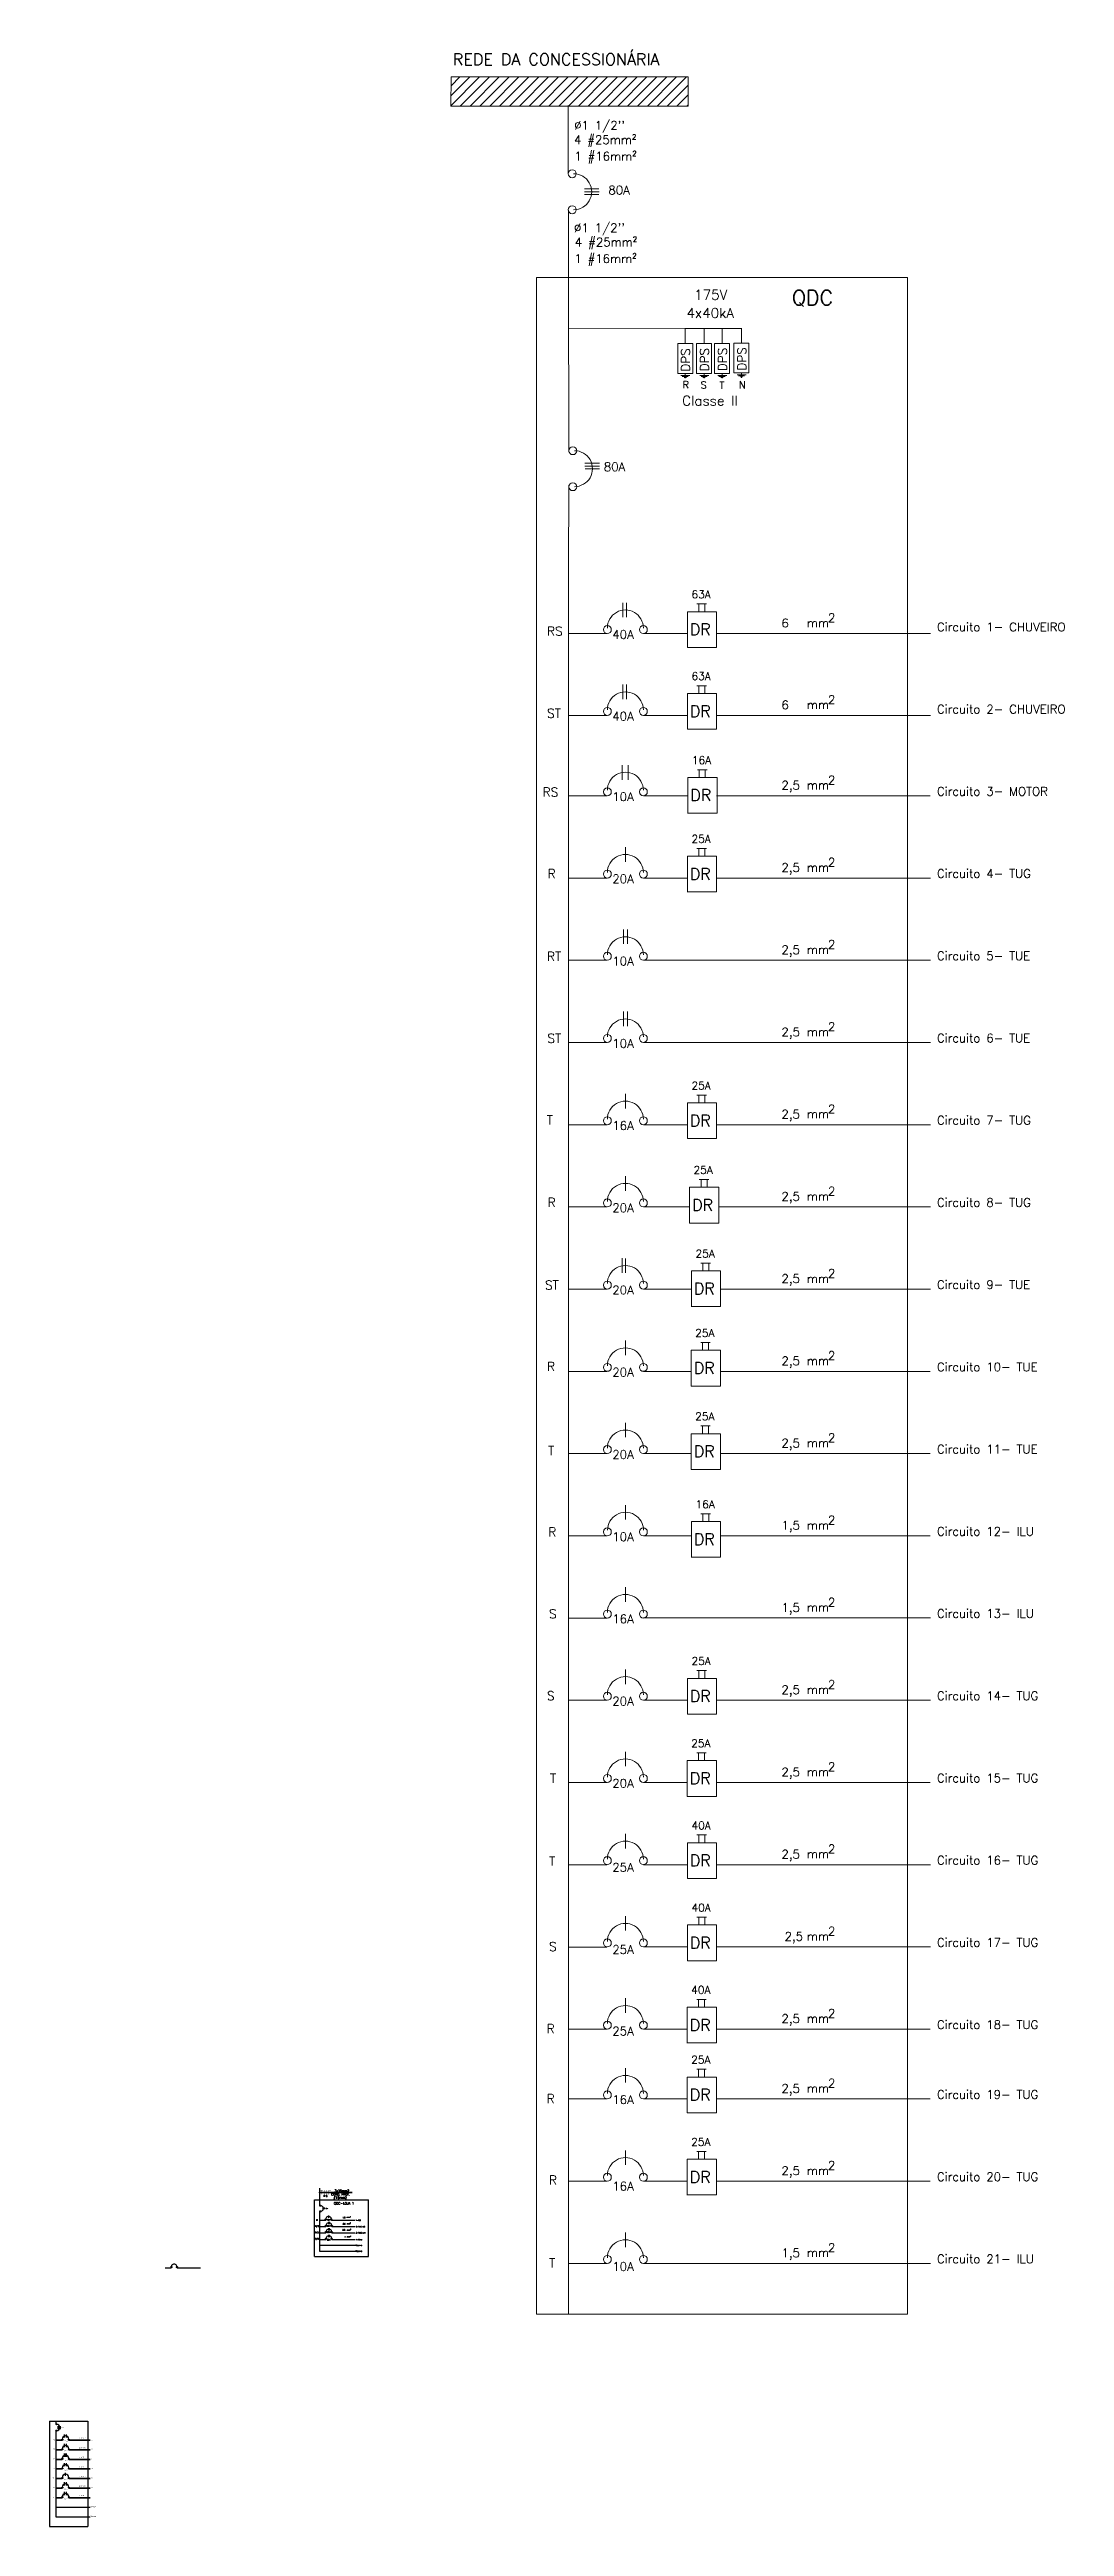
# Model space of a CAD drawing. Header units: millimetres. Extents: x 0 to 9530, y -990 to 22272.
import ezdxf

# ---------------------------------------------------------------- set-up
doc = ezdxf.new("R2010")
doc.units = ezdxf.units.MM
doc.layers.add('EJEL05130C', color=130, linetype='Continuous', lineweight=30)
doc.layers.add('EJEL0550C', color=50, linetype='Continuous', lineweight=35)
doc.styles.add('ROMANS', font='romans.shx')
doc.styles.get("Standard").update_dxf_attribs({"font": 'arial.ttf'})

# ---------------------------------------------------------------- blocks, each defined once
blk = doc.blocks.new('linha_diagrama')
at = {"layer": 'EJEL05130C'}
for p, q in [((1648, 2007), (1705, 2007)), ((1760, 2007), (1980, 2007))]:
    blk.add_line(p, q, dxfattribs=at)
for centre in [(1705, 2014), (1759, 2014)]:
    blk.add_circle(centre, 5.93, dxfattribs=at)
blk.add_arc((1732, 2016), 26.8, 359.8656, 180.134, dxfattribs=at)
blk = doc.blocks.new('TERRA')
at = {"const_width": 0.015}
for points in [[(0, 0.1), (0.15, 0.1)], [(0.07, 0.1), (0.07, -0.1)]]:
    blk.add_lwpolyline(points, dxfattribs=at)
at = {"style": 'ROMANS', "flags": 1}
blk.add_attdef('C', (0.03, 0.12), '', height=0.1, dxfattribs=at)
at = {"style": 'ROMANS'}
blk.add_attdef('B', (0.03, -0.25), '', height=0.1, dxfattribs=at)
blk = doc.blocks.new('1')
at = {"const_width": 2.4}
for points in [[(7512, 27683), (7512, 27650)], [(7527, 27683), (7527, 27650)], [(7543, 27683), (7543, 27650)], [(7544, 27682), (7559, 27682)]]:
    blk.add_lwpolyline(points, dxfattribs=at)
at = {"layer": 'EJEL0550C', "style": 'ROMANS'}
for s, p in [('R', (7505, 27633)), ('S', (7522, 27634))]:
    blk.add_text(s, height=12.8, dxfattribs=at).set_placement(p)

msp = doc.modelspace()

# ---------------------------------------------------------------- hatches: boundary and pattern name
at = {"layer": 'EJEL05130C', "lineweight": 5}
h = msp.add_hatch(dxfattribs=at)
h.set_pattern_fill('ANSI31', color=256, scale=20.592)
h.set_pattern_definition([(45, (-59900.67, -12891.425), (-46.23036, 46.23036), [])])
h.paths.add_polyline_path([(5996, 22015), (3772, 22015), (3768, 21741), (5996, 21741)])

# ---------------------------------------------------------------- linework, layer by layer
for p, q in [((0, 0), (360, 0)), ((0, 0), (0, -990)), ((60, 0), (60, -30)), ((360, 0), (360, -990)), ((60, -90), (60, -900)), ((75, -50), (105, -50)), ((75, -60), (105, -60)), ((75, -70), (105, -70)), ((140, -155), (140, -125)), ((140, -245), (140, -215)), ((160, -155), (160, -125)), ((160, -245), (160, -215)), ((140, -335), (140, -305)), ((140, -425), (140, -395)), ((150, -335), (150, -305)), ((160, -335), (160, -305)), ((160, -425), (160, -395)), ((140, -605), (140, -575)), ((140, -695), (140, -665)), ((150, -515), (150, -485)), ((160, -605), (160, -575)), ((160, -695), (160, -665)), ((60, -810), (380, -810)), ((60, -900), (380, -900)), ((0, -990), (360, -990))]:
    msp.add_line(p, q)
for centre in [(65, -30), (65, -90), (120, -175), (180, -175), (120, -265), (120, -355), (120, -445), (180, -265), (180, -355), (180, -445), (120, -535), (120, -625), (180, -535), (180, -625), (120, -715), (180, -715)]:
    msp.add_circle(centre, 5)
for centre, start, end in [((65, -60), 270, 90), ((150, -170), 0, 180), ((150, -260), 0, 180), ((150, -350), 0, 180), ((150, -440), 0, 180), ((150, -530), 0, 180), ((150, -620), 0, 180), ((150, -710), 0, 180)]:
    msp.add_arc(centre, 30, start, end)
for p, q in [((4871, 21106), (4871, 21746)), ((5158, 20963), (5022, 20963)), ((5160, 20937), (5023, 20937)), ((4873, 20763), (4873, 20131)), ((5158, 20912), (5022, 20912)), ((4572, 20131), (4572, 1005)), ((8057, 20131), (8057, 1005)), ((5970, 19651), (4874, 19649)), ((5966, 19651), (6495, 19651)), ((5970, 19520), (5970, 19651)), ((6147, 19523), (6147, 19651)), ((6315, 19525), (6315, 19651)), ((6497, 19530), (6497, 19656)), ((5899, 19230), (5899, 19511)), ((5899, 19511), (6040, 19511)), ((5970, 19520), (5970, 19511)), ((6040, 19511), (6040, 19230)), ((6076, 19230), (6076, 19511)), ((6076, 19511), (6217, 19511)), ((6147, 19523), (6147, 19511)), ((6217, 19511), (6217, 19230)), ((6245, 19230), (6245, 19511)), ((6245, 19511), (6386, 19511)), ((6315, 19525), (6315, 19511)), ((6386, 19511), (6386, 19230)), ((6427, 19235), (6427, 19516)), ((6427, 19516), (6568, 19516)), ((6497, 19530), (6497, 19516)), ((6568, 19516), (6568, 19235)), ((5899, 19230), (6040, 19230)), ((5929, 19212), (6013, 19212)), ((5941, 19202), (5997, 19202)), ((5959, 19193), (5981, 19193)), ((5970, 19230), (5970, 19185)), ((6076, 19230), (6217, 19230)), ((6106, 19212), (6190, 19212)), ((6118, 19202), (6174, 19202)), ((6136, 19193), (6158, 19193)), ((6147, 19230), (6147, 19185)), ((6245, 19230), (6386, 19230)), ((6274, 19212), (6359, 19212)), ((6286, 19202), (6343, 19202)), ((6304, 19193), (6326, 19193)), ((6315, 19230), (6315, 19185)), ((6427, 19235), (6568, 19235)), ((6457, 19217), (6541, 19217)), ((6469, 19207), (6525, 19207)), ((6487, 19198), (6508, 19198)), ((6497, 19235), (6497, 19190)), ((5164, 18387), (5028, 18387)), ((4877, 18180), (4873, 17394)), ((5164, 18361), (5028, 18361)), ((5165, 18336), (5029, 18336)), ((4873, 17394), (4873, 16631)), ((5382, 17077), (5382, 16940)), ((5419, 17077), (5419, 16940)), ((5990, 16993), (6264, 16993)), ((5990, 16656), (5990, 16993)), ((6169, 17066), (6079, 17066)), ((6096, 16993), (6096, 17066)), ((6152, 16993), (6152, 17066)), ((6264, 16993), (6264, 16657)), ((4873, 16787), (5234, 16787)), ((5578, 16787), (5990, 16787)), ((6264, 16787), (8272, 16787)), ((6264, 16657), (5990, 16657)), ((5382, 16308), (5382, 16172)), ((5419, 16308), (5419, 16172)), ((6169, 16297), (6079, 16297)), ((6096, 16224), (6096, 16297)), ((6152, 16224), (6152, 16297)), ((5990, 16224), (6264, 16224)), ((5990, 15888), (5990, 16224)), ((6264, 16224), (6264, 15888)), ((4873, 16018), (5234, 16018)), ((5578, 16018), (5990, 16018)), ((6264, 15888), (5990, 15888)), ((6264, 16018), (8272, 16018)), ((5378, 15551), (5378, 15415)), ((5433, 15551), (5433, 15415)), ((5995, 15436), (6269, 15436)), ((5995, 15099), (5995, 15436)), ((6174, 15509), (6084, 15509)), ((6101, 15436), (6101, 15509)), ((6157, 15436), (6157, 15509)), ((6269, 15436), (6269, 15100)), ((4873, 15263), (5234, 15263)), ((5576, 15264), (5995, 15264)), ((6263, 15264), (8270, 15264)), ((6269, 15100), (5995, 15100)), ((4873, 14888), (4873, 1005)), ((5407, 14780), (5407, 14644)), ((5990, 14697), (6264, 14697)), ((5990, 14360), (5990, 14697)), ((6169, 14769), (6079, 14769)), ((6096, 14697), (6096, 14769)), ((6152, 14697), (6152, 14769)), ((6264, 14697), (6264, 14361)), ((4873, 14491), (5234, 14491)), ((5578, 14491), (5990, 14491)), ((6264, 14491), (8272, 14491)), ((6264, 14361), (5990, 14361)), ((5389, 14009), (5389, 13873)), ((5426, 14009), (5426, 13873)), ((4873, 13719), (5234, 13719)), ((5578, 13719), (5990, 13719)), ((5990, 13719), (8272, 13719)), ((5389, 13237), (5389, 13101)), ((5426, 13237), (5426, 13101)), ((4873, 12947), (5234, 12947)), ((5578, 12947), (5990, 12946)), ((5990, 12946), (8272, 12947)), ((5407, 12464), (5407, 12327)), ((5990, 12380), (6264, 12380)), ((5990, 12044), (5990, 12380)), ((6169, 12453), (6079, 12453)), ((6096, 12380), (6096, 12453)), ((6152, 12380), (6152, 12453)), ((6264, 12380), (6264, 12044)), ((4873, 12174), (5234, 12174)), ((5578, 12174), (5990, 12174)), ((6264, 12174), (8272, 12174)), ((6264, 12044), (5990, 12044)), ((5407, 11691), (5407, 11555)), ((6190, 11660), (6101, 11660)), ((6118, 11587), (6118, 11660)), ((6174, 11587), (6174, 11660)), ((4873, 11402), (5234, 11402)), ((5578, 11402), (5990, 11402)), ((5990, 11402), (6011, 11402)), ((6011, 11587), (6285, 11587)), ((6011, 11251), (6011, 11587)), ((6285, 11587), (6285, 11251)), ((6285, 11402), (8272, 11402)), ((6285, 11251), (6011, 11251)), ((5378, 10920), (5378, 10784)), ((5407, 10919), (5407, 10783)), ((6027, 10465), (6028, 10802)), ((6028, 10802), (6302, 10802)), ((6206, 10875), (6117, 10875)), ((6134, 10802), (6134, 10875)), ((6190, 10802), (6190, 10875)), ((6302, 10802), (6302, 10466)), ((4873, 10630), (5234, 10630)), ((5578, 10630), (6027, 10630)), ((5990, 10630), (6011, 10630)), ((6302, 10630), (8272, 10630)), ((6302, 10466), (6028, 10466)), ((5407, 10147), (5407, 10011)), ((6026, 10056), (6300, 10056)), ((6026, 9719), (6026, 10056)), ((6205, 10129), (6116, 10129)), ((6133, 10056), (6133, 10129)), ((6189, 10056), (6189, 10129)), ((6300, 10056), (6300, 9720)), ((4873, 9858), (5234, 9858)), ((5576, 9858), (5988, 9858)), ((5988, 9858), (6026, 9858)), ((6300, 9858), (8270, 9858)), ((6300, 9720), (6026, 9720)), ((5407, 9375), (5407, 9239)), ((6205, 9346), (6116, 9346)), ((6133, 9273), (6133, 9346)), ((6189, 9273), (6189, 9346)), ((4873, 9086), (5234, 9086)), ((5576, 9086), (5988, 9086)), ((5988, 9086), (6026, 9086)), ((6026, 9273), (6300, 9273)), ((6026, 8936), (6026, 9273)), ((6300, 9273), (6300, 8937)), ((6300, 9086), (8270, 9086)), ((6300, 8937), (6026, 8937)), ((5409, 8603), (5409, 8466)), ((6027, 8111), (6028, 8448)), ((6028, 8448), (6302, 8448)), ((6206, 8521), (6117, 8521)), ((6134, 8448), (6134, 8521)), ((6190, 8448), (6190, 8521)), ((6302, 8448), (6302, 8112)), ((4873, 8313), (5234, 8313)), ((5576, 8314), (5988, 8314)), ((5988, 8314), (6027, 8314)), ((6302, 8314), (8270, 8314)), ((6302, 8112), (6028, 8112)), ((5407, 7830), (5407, 7694)), ((4873, 7541), (5234, 7541)), ((5578, 7542), (5990, 7542)), ((5990, 7542), (8272, 7542)), ((5407, 7058), (5407, 6922)), ((6169, 7048), (6079, 7048)), ((6096, 6975), (6096, 7048)), ((6152, 6975), (6152, 7048)), ((4873, 6769), (5234, 6769)), ((5578, 6770), (5990, 6769)), ((5990, 6975), (6264, 6975)), ((5990, 6639), (5990, 6975)), ((6264, 6975), (6264, 6640)), ((6264, 6770), (8272, 6770)), ((6264, 6639), (5990, 6639)), ((5407, 6286), (5407, 6150)), ((5988, 6203), (6263, 6203)), ((5988, 5867), (5988, 6203)), ((6167, 6276), (6078, 6276)), ((6095, 6203), (6095, 6276)), ((6151, 6203), (6151, 6276)), ((6263, 6203), (6263, 5867)), ((4873, 5997), (5234, 5997)), ((5576, 5997), (5988, 5997)), ((6263, 5867), (5988, 5867)), ((6263, 5997), (8270, 5997)), ((5407, 5514), (5407, 5378)), ((5990, 5431), (6264, 5431)), ((5990, 5094), (5990, 5431)), ((6169, 5504), (6079, 5504)), ((6096, 5431), (6096, 5504)), ((6152, 5431), (6152, 5504)), ((6264, 5431), (6264, 5095)), ((4873, 5225), (5234, 5225)), ((5578, 5225), (5990, 5225)), ((6264, 5225), (8272, 5225)), ((6264, 5095), (5990, 5095)), ((5407, 4742), (5407, 4606)), ((5990, 4659), (6264, 4659)), ((5990, 4322), (5990, 4659)), ((6169, 4731), (6079, 4731)), ((6096, 4659), (6096, 4731)), ((6152, 4659), (6152, 4731)), ((6264, 4659), (6264, 4323)), ((4873, 4452), (5234, 4452)), ((5578, 4453), (5990, 4453)), ((6264, 4453), (8272, 4453)), ((6264, 4323), (5990, 4323)), ((5407, 3970), (5407, 3834)), ((6167, 3959), (6078, 3959)), ((6095, 3887), (6095, 3959)), ((6151, 3887), (6151, 3959)), ((5988, 3887), (6263, 3887)), ((5988, 3550), (5988, 3887)), ((6263, 3887), (6263, 3551)), ((4873, 3680), (5234, 3680)), ((5576, 3681), (5988, 3681)), ((6263, 3551), (5988, 3551)), ((6263, 3681), (8270, 3681)), ((5407, 3314), (5407, 3178)), ((6167, 3304), (6078, 3304)), ((6095, 3231), (6095, 3304)), ((6151, 3231), (6151, 3304)), ((4873, 3025), (5234, 3025)), ((5576, 3025), (5988, 3025)), ((5988, 3231), (6263, 3231)), ((5988, 2894), (5988, 3231)), ((6263, 3231), (6263, 2895)), ((6263, 3025), (8270, 3025)), ((6263, 2895), (5988, 2895)), ((5407, 2542), (5407, 2406)), ((5988, 2459), (6263, 2459)), ((5988, 2122), (5988, 2459)), ((6167, 2531), (6078, 2531)), ((6095, 2459), (6095, 2531)), ((6151, 2459), (6151, 2531)), ((6263, 2459), (6263, 2123)), ((4873, 2252), (5234, 2252)), ((5576, 2253), (5988, 2253)), ((6263, 2123), (5988, 2123)), ((6263, 2253), (8270, 2253)), ((5407, 1770), (5407, 1634)), ((4873, 1480), (5234, 1480)), ((5578, 1481), (5990, 1481)), ((5990, 1481), (8272, 1481)), ((4572, 1005), (8057, 1005))]:
    msp.add_line(p, q, dxfattribs=at)
at = {"layer": 'EJEL05130C', "lineweight": 5, "ltscale": 0.35}
for p, q in [((4572, 20131), (8057, 20131)), ((4877, 18495), (4873, 20131)), ((4873, 16631), (4873, 14888))]:
    msp.add_line(p, q, dxfattribs=at)
at = {"layer": 'EJEL05130C'}
for p, q in [((2536, 2186), (2536, 2023)), ((2488, 2077), (2995, 2077)), ((2536, 1969), (2536, 1858)), ((2536, 1887), (2593, 1887)), ((2585, 2000), (2563, 2000)), ((2585, 1992), (2563, 1992)), ((2619, 1872), (2619, 1850)), ((2620, 1930), (2620, 1908)), ((2626, 1872), (2626, 1850)), ((2648, 1887), (2868, 1887)), ((2995, 1544), (2994, 2077)), ((2536, 1827), (2596, 1827)), ((2536, 1768), (2596, 1768)), ((2536, 1705), (2596, 1705)), ((2536, 1651), (2871, 1651)), ((2619, 1748), (2619, 1727)), ((2620, 1813), (2620, 1791)), ((2626, 1748), (2626, 1727)), ((2627, 1813), (2627, 1791)), ((2650, 1827), (2871, 1827)), ((2650, 1768), (2871, 1768)), ((2650, 1705), (2871, 1705)), ((2488, 1544), (2995, 1544)), ((2536, 1594), (2871, 1594))]:
    msp.add_line(p, q, dxfattribs=at)
at = {"layer": 'EJEL05130C', "ltscale": 0.35}
for p, q in [((2488, 1949), (2488, 2077)), ((2488, 1544), (2488, 1949)), ((2536, 1858), (2536, 1594))]:
    msp.add_line(p, q, dxfattribs=at)
at = {"layer": 'EJEL05130C', "lineweight": 5}
msp.add_lwpolyline([(3772, 22015), (5996, 22015), (5996, 21741), (3768, 21741)], close=True, dxfattribs=at)
for centre in [(4908, 21106), (4908, 20768), (4914, 18505), (4914, 18167), (5238, 16825), (5576, 16825), (5238, 16056), (5576, 16056), (5238, 15301), (5576, 15301), (5238, 14529), (5576, 14529), (5238, 13757), (5576, 13757), (5238, 12985), (5576, 12985), (5238, 12212), (5576, 12212), (5238, 11440), (5576, 11440), (5238, 10668), (5576, 10668), (5238, 9896), (5576, 9896), (5238, 9124), (5576, 9124), (5238, 8351), (5576, 8351), (5238, 7579), (5576, 7579), (5238, 6807), (5576, 6807), (5238, 6035), (5576, 6035), (5238, 5263), (5576, 5263), (5238, 4490), (5576, 4490), (5238, 3718), (5576, 3718), (5238, 3063), (5576, 3063), (5238, 2290), (5576, 2290), (5238, 1518), (5576, 1518)]:
    msp.add_circle(centre, 37.4, dxfattribs=at)
at = {"layer": 'EJEL05130C'}
for centre in [(2543, 2023), (2543, 1969), (2593, 1893), (2647, 1893), (2596, 1834), (2596, 1775), (2596, 1711), (2650, 1834), (2650, 1775), (2650, 1711)]:
    msp.add_circle(centre, 5.93, dxfattribs=at)
at = {"layer": 'EJEL05130C', "lineweight": 5}
for centre, start, end in [((4922, 20937), 269.8656, 90.134), ((4929, 18336), 269.8656, 90.134), ((5407, 16840), 359.8656, 180.134), ((5407, 16071), 359.8656, 180.134), ((5407, 15316), 359.8656, 180.134), ((5407, 14544), 359.8656, 180.134), ((5407, 13771), 359.8656, 180.134), ((5407, 12999), 359.8656, 180.134), ((5407, 12227), 359.8656, 180.134), ((5407, 11455), 359.8656, 180.134), ((5407, 10683), 359.8656, 180.134), ((5407, 9910), 359.8656, 180.134), ((5407, 9138), 359.8656, 180.134), ((5409, 8366), 359.8656, 180.134), ((5407, 7594), 359.8656, 180.134), ((5407, 6822), 359.8656, 180.134), ((5407, 6049), 359.8656, 180.134), ((5407, 5277), 359.8656, 180.134), ((5407, 4505), 359.8656, 180.134), ((5407, 3733), 359.8656, 180.134), ((5407, 3077), 359.8656, 180.134), ((5407, 2305), 359.8656, 180.134), ((5407, 1533), 359.8656, 180.134)]:
    msp.add_arc(centre, 169, start, end, dxfattribs=at)
at = {"layer": 'EJEL05130C'}
for centre, start, end in [((2545, 1996), 269.8656, 90.134), ((2620, 1895), 359.8656, 180.134), ((2623, 1836), 359.8656, 180.134), ((2623, 1777), 359.8656, 180.134), ((2623, 1714), 359.8656, 180.134)]:
    msp.add_arc(centre, 26.8, start, end, dxfattribs=at)
at = {"layer": 'EJEL0550C'}
for p, q in [((2843, 2147), (2536, 2147)), ((60, -180), (120, -180)), ((180, -180), (380, -180)), ((60, -270), (120, -270)), ((60, -360), (120, -360)), ((60, -450), (120, -450)), ((180, -270), (380, -270)), ((180, -360), (380, -360)), ((180, -450), (380, -450)), ((60, -540), (120, -540)), ((60, -630), (120, -630)), ((180, -540), (380, -540)), ((180, -630), (380, -630)), ((60, -720), (120, -720)), ((180, -720), (380, -720))]:
    msp.add_line(p, q, dxfattribs=at)
msp.add_circle((2536, 2147), 2.88, dxfattribs=at)

# ---------------------------------------------------------------- block references
msp.add_blockref('linha_diagrama', (-562, -569))
for name, p, xscale, yscale, zscale in [('TERRA', (2538, 2149), 204.8695182506613, 204.8695182506613, 204.8695182506613), ('1', (-7036, -33277), 1.280434489066634, 1.280434489066634, 1.280434489066634)]:
    msp.add_blockref(name, p, dxfattribs=dict(at, xscale=xscale, yscale=yscale, zscale=zscale))

# ---------------------------------------------------------------- texts
for s, p in [('RS', (30, -180)), ('70 A', (105, -65)), ('20 A', (140, -195)), ('2,5 mm^ 2', (275, -165)), ('1', (395, -180)), ('ST', (30, -270)), ('RST', (30, -360)), ('RS', (30, -450)), ('15 A', (140, -285)), ('25 A', (140, -375)), ('50 A', (140, -465)), ('4 mm^ 2', (275, -345)), ('2,5 mm^ 2', (275, -255)), ('6 mm^ 2', (275, -435)), ('4', (395, -450)), ('2', (395, -270)), ('3', (395, -360)), ('T', (30, -540)), ('RT', (30, -630)), ('10 A', (140, -555)), ('15 A', (140, -645)), ('4 mm^ 2', (275, -705)), ('1,5 mm^ 2', (275, -525)), ('2,5 mm^ 2', (275, -615)), ('5', (395, -540)), ('6', (395, -630)), ('RT', (30, -720)), ('15 A', (140, -735)), ('Reserva', (385, -810)), ('Reserva', (385, -900)), ('7', (395, -720))]:
    msp.add_text(s, height=10).set_placement(p)
at = {"layer": 'EJEL05130C', "lineweight": 5, "style": 'ROMANS'}
for s, height, p in [('REDE DA CONCESSIONÁRIA', 109.62, (3787, 22126)), ('4 #25mm² ', 80.8, (4925, 21385)), ("Ø1 1/2''", 80.8, (4927, 21520)), ('1 #16mm² ', 80.8, (4928, 21230)), ('80A', 80.8, (5248, 20912)), ("Ø1 1/2''", 80.8, (4925, 20557)), ('4 #25mm² ', 80.8, (4933, 20424)), ('1 #16mm² ', 80.8, (4928, 20268)), ('175V', 92.7, (6054, 19923)), ('QDC', 140.7, (6971, 19871)), ('4x40kA', 92.7, (5982, 19752)), ('R', 66.6, (5944, 19091)), ('S', 66.6, (6114, 19088)), ('T', 66.6, (6291, 19085)), ('N', 66.6, (6473, 19090)), ('Classe II', 92.7, (5940, 18928)), ('80A', 80.8, (5205, 18313)), ('63A', 72.9, (6027, 17119)), ('RS', 83.9, (4672, 16768)), ('40A', 80.8, (5285, 16739)), ('DR', 109.6, (6012, 16772)), ('6', 80.8, (6873, 16846)), ('mm', 80.8, (7111, 16848)), ('2', 80.8, (7309, 16895)), ('Circuito 1- CHUVEIRO', 80.75, (8333, 16809)), ('63A', 72.9, (6027, 16351)), ('ST', 83.9, (4672, 15996)), ('DR', 109.6, (6012, 16003)), ('6', 80.8, (6873, 16077)), ('mm', 80.8, (7111, 16079)), ('2', 80.8, (7309, 16126)), ('Circuito 2- CHUVEIRO', 80.75, (8333, 16037)), ('40A', 80.8, (5285, 15970)), ('16A', 72.9, (6032, 15562)), ('2,5', 80.8, (6873, 15322)), ('mm', 80.8, (7111, 15324)), ('2', 80.8, (7309, 15371)), ('RS', 83.9, (4630, 15257)), ('10A', 80.8, (5285, 15215)), ('DR', 109.6, (6017, 15215)), ('Circuito 3- MOTOR', 80.75, (8333, 15265)), ('25A', 72.9, (6027, 14823)), ('2', 80.8, (7309, 14599)), ('R', 83.9, (4678, 14490)), ('20A', 80.8, (5285, 14443)), ('DR', 109.6, (6012, 14475)), ('2,5', 80.8, (6873, 14550)), ('mm', 80.8, (7111, 14551)), ('Circuito 4- TUG', 80.75, (8333, 14493)), ('RT', 83.9, (4671, 13713)), ('10A', 80.8, (5285, 13671)), ('2,5', 80.8, (6873, 13777)), ('mm', 80.8, (7111, 13779)), ('2', 80.8, (7309, 13827)), ('Circuito 5- TUE', 80.75, (8333, 13720)), ('ST', 83.9, (4675, 12944)), ('2,5', 80.8, (6873, 13005)), ('mm', 80.8, (7111, 13007)), ('2', 80.8, (7309, 13055)), ('Circuito 6- TUE', 80.75, (8333, 12948)), ('10A', 80.8, (5285, 12898)), ('25A', 72.9, (6027, 12506)), ('2', 80.8, (7309, 12282)), ('T', 83.9, (4669, 12176)), ('16A', 80.8, (5285, 12126)), ('DR', 109.6, (6012, 12159)), ('2,5', 80.8, (6873, 12233)), ('mm', 80.8, (7111, 12235)), ('Circuito 7- TUG', 80.75, (8333, 12176)), ('25A', 72.9, (6048, 11714)), ('R', 83.9, (4677, 11403)), ('20A', 80.8, (5285, 11354)), ('DR', 109.6, (6034, 11366)), ('2,5', 80.8, (6873, 11461)), ('mm', 80.8, (7111, 11463)), ('2', 80.8, (7309, 11510)), ('Circuito 8- TUG', 80.75, (8333, 11404)), ('25A', 72.9, (6065, 10928)), ('ST', 83.9, (4652, 10627)), ('2,5', 80.8, (6873, 10689)), ('mm', 80.8, (7111, 10690)), ('2', 80.8, (7309, 10738)), ('Circuito 9- TUE', 80.75, (8333, 10632)), ('20A', 80.8, (5285, 10582)), ('DR', 109.6, (6050, 10581)), ('25A', 72.9, (6063, 10182)), ('2', 80.8, (7309, 9966)), ('R', 83.9, (4672, 9862)), ('20A', 80.8, (5285, 9810)), ('DR', 109.6, (6049, 9835)), ('2,5', 80.8, (6873, 9916)), ('mm', 80.8, (7111, 9918)), ('Circuito 10- TUE', 80.75, (8333, 9859)), ('25A', 72.9, (6063, 9399)), ('T', 83.9, (4682, 9072)), ('20A', 80.8, (5285, 9037)), ('DR', 109.6, (6049, 9052)), ('2,5', 80.8, (6873, 9144)), ('mm', 80.8, (7111, 9146)), ('2', 80.8, (7309, 9194)), ('Circuito 11- TUE', 80.75, (8333, 9087)), ('16A', 72.9, (6065, 8574)), ('R', 83.9, (4684, 8308)), ('1,5', 80.8, (6873, 8372)), ('mm', 80.8, (7111, 8374)), ('2', 80.8, (7309, 8421)), ('Circuito 12- ILU', 80.75, (8333, 8315)), ('10A', 80.8, (5285, 8265)), ('DR', 109.6, (6050, 8227)), ('1,5', 80.8, (6873, 7600)), ('2', 80.8, (7309, 7649)), ('S', 83.9, (4690, 7539)), ('16A', 80.8, (5285, 7493)), ('mm', 80.8, (7111, 7602)), ('Circuito 13- ILU', 80.75, (8333, 7543)), ('25A', 72.9, (6027, 7102)), ('S', 83.9, (4670, 6770)), ('20A', 80.8, (5285, 6721)), ('DR', 109.6, (6012, 6754)), ('2,5', 80.8, (6873, 6828)), ('mm', 80.8, (7111, 6829)), ('2', 80.8, (7309, 6877)), ('Circuito 14- TUG', 80.75, (8333, 6771)), ('25A', 72.9, (6025, 6329)), ('T', 83.9, (4699, 5994)), ('DR', 109.6, (6011, 5982)), ('2,5', 80.8, (6873, 6055)), ('mm', 80.8, (7111, 6057)), ('2', 80.8, (7309, 6105)), ('Circuito 15- TUG', 80.75, (8333, 5998)), ('20A', 80.8, (5285, 5949)), ('40A', 72.9, (6027, 5557)), ('2,5', 80.8, (6873, 5283)), ('2', 80.8, (7309, 5333)), ('T', 83.9, (4690, 5216)), ('25A', 80.8, (5285, 5160)), ('DR', 109.6, (6012, 5210)), ('mm', 80.8, (7111, 5285)), ('Circuito 16- TUG', 80.75, (8333, 5226)), ('40A', 72.9, (6027, 4785)), ('S', 83.9, (4690, 4414)), ('25A', 80.8, (5285, 4388)), ('DR', 109.6, (6012, 4437)), ('2,5', 80.8, (6902, 4511)), ('mm', 80.8, (7111, 4513)), ('2', 80.8, (7309, 4560)), ('Circuito 17- TUG', 80.75, (8333, 4454)), ('40A', 72.9, (6025, 4013)), ('R', 83.9, (4669, 3643)), ('DR', 109.6, (6011, 3665)), ('2,5', 80.8, (6873, 3739)), ('mm', 80.8, (7111, 3741)), ('2', 80.8, (7309, 3788)), ('Circuito 18- TUG', 80.75, (8333, 3682)), ('25A', 80.8, (5285, 3622)), ('25A', 72.9, (6025, 3357)), ('R', 83.9, (4669, 2986)), ('16A', 80.8, (5285, 2978)), ('DR', 109.6, (6011, 3010)), ('2,5', 80.8, (6873, 3083)), ('mm', 80.8, (7111, 3085)), ('2', 80.8, (7309, 3133)), ('Circuito 19- TUG', 80.75, (8333, 3026)), ('25A', 72.9, (6025, 2585)), ('DR', 109.6, (6011, 2237)), ('2,5', 80.8, (6873, 2311)), ('mm', 80.8, (7111, 2313)), ('2', 80.8, (7309, 2360)), ('Circuito 20- TUG', 80.75, (8333, 2254)), ('R', 83.9, (4690, 2221)), ('16A', 80.8, (5285, 2165)), ('2', 80.8, (7309, 1588)), ('T', 83.9, (4690, 1443)), ('10A', 80.8, (5285, 1411)), ('1,5', 80.8, (6873, 1539)), ('mm', 80.8, (7111, 1541)), ('Circuito 21- ILU', 80.75, (8333, 1482))]:
    msp.add_text(s, height=height, dxfattribs=at).set_placement(p)
for p in [(6014, 19247), (6191, 19250), (6360, 19252), (6542, 19257)]:
    msp.add_text('DPS', height=82.6, rotation=90, dxfattribs=at).set_placement(p)
at = {"layer": 'EJEL05130C', "style": 'ROMANS'}
for s, height, p in [('R', 13.3, (2506, 1881)), ('63A', 8.67, (2592, 1992)), ('16A', 11.7, (2604, 1883)), ('QDC-LOJA 1', 22.1, (2670, 2033)), ('1,5', 11.7, (2752, 1906)), ('mm', 11.7, (2790, 1907)), ('2', 8.22, (2821, 1914)), ('2', 8.22, (2821, 1855)), ('1-ILU', 11.7, (2875, 1880)), ('R/S', 13.3, (2491, 1765)), ('R/S', 13.3, (2491, 1704)), ('R/S', 13.3, (2495, 1823)), ('20A', 11.7, (2607, 1826)), ('20A', 11.7, (2608, 1769)), ('25A', 11.7, (2607, 1697)), ('2,5', 11.7, (2751, 1789)), ('2,5', 11.7, (2754, 1847)), ('4', 11.7, (2770, 1724)), ('mm', 11.7, (2792, 1847)), ('mm', 11.7, (2792, 1788)), ('mm', 11.7, (2792, 1725)), ('2', 8.22, (2824, 1796)), ('2', 8.22, (2824, 1732)), ('Reserva', 11.7, (2873, 1644)), ('2-TUG A.S', 11.7, (2878, 1820)), ('3-TUG A.M', 11.7, (2878, 1762)), ('4-CHU', 11.7, (2878, 1698)), ('Reserva', 11.7, (2873, 1590))]:
    msp.add_text(s, height=height, dxfattribs=at).set_placement(p)
at = {"layer": 'EJEL0550C', "style": 'ROMANS'}
for s, height, p in [('COND. PROT.', 20.49, (2644, 2119)), ('#16mm2', 20.5, (2667, 2088)), ('3x16mm2', 20.5, (2676, 2153))]:
    msp.add_text(s, height=height, dxfattribs=at).set_placement(p)

doc.saveas('drawing.dxf')
